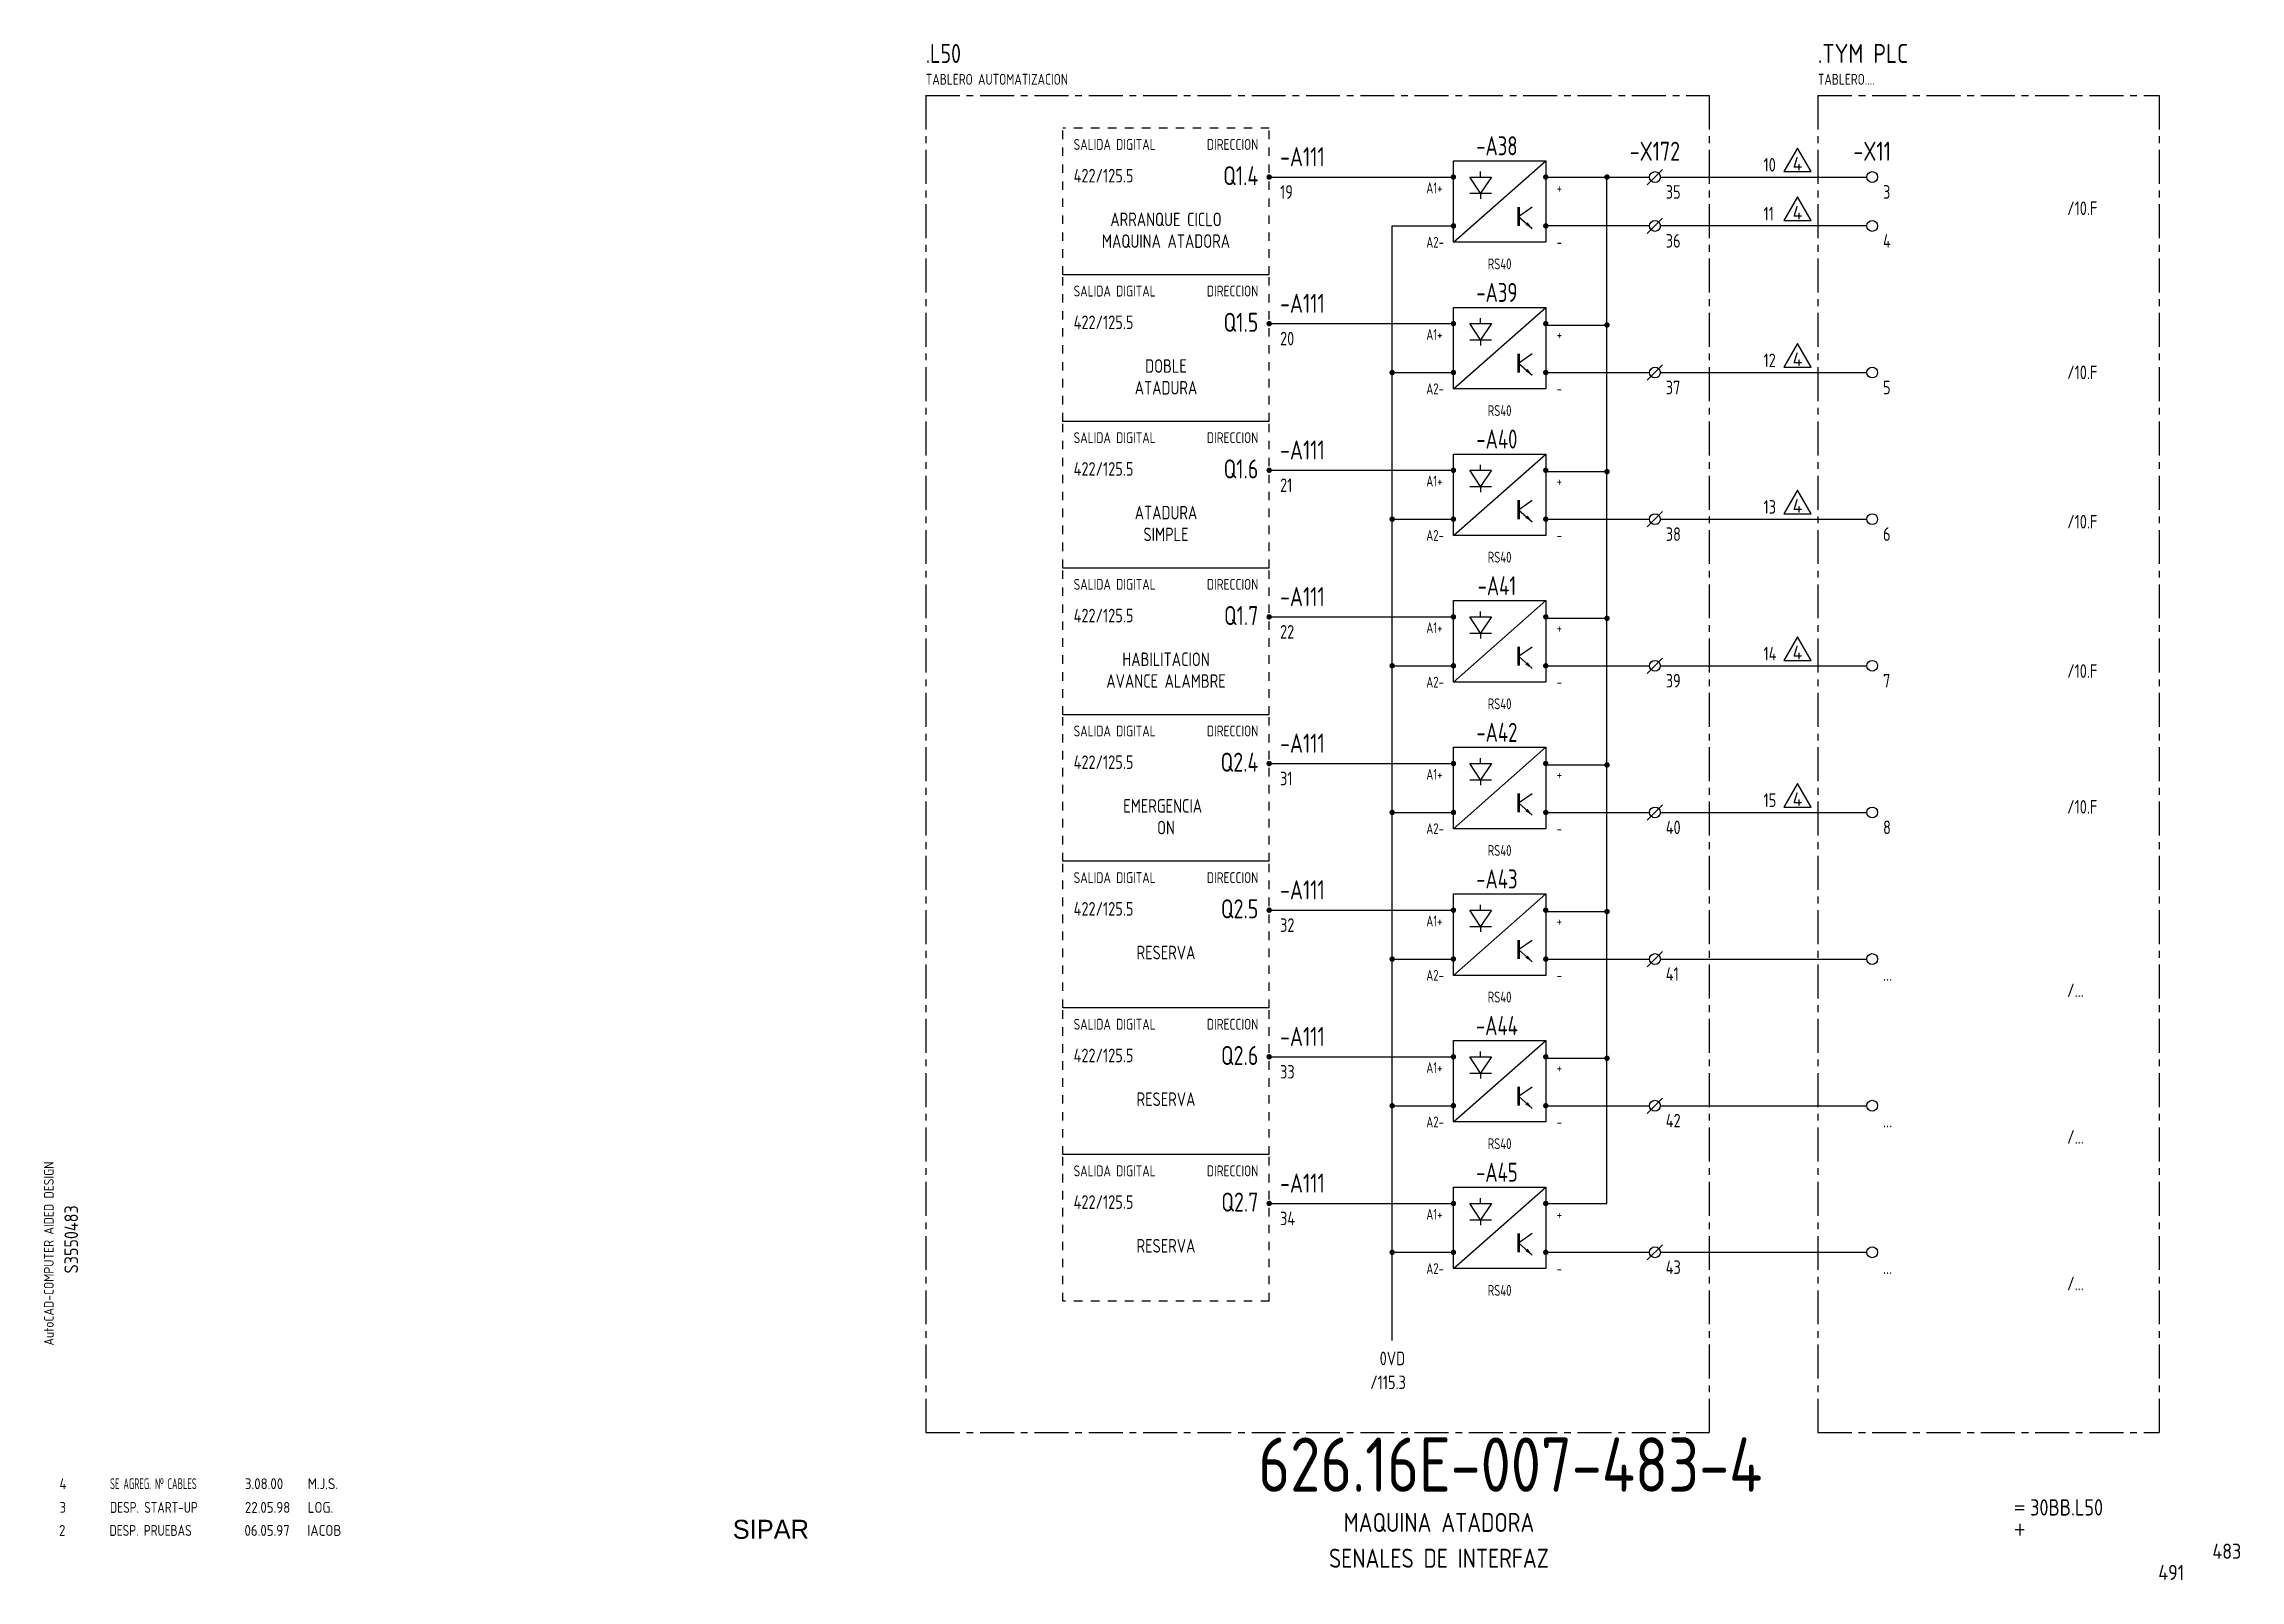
# Model space of a CAD drawing. Extents: x 10 to 414, y 6 to 289.
import ezdxf
from ezdxf.enums import TextEntityAlignment as Align

# ---------------------------------------------------------------- set-up
doc = ezdxf.new("R2010")
doc.units = 0
doc.header["$LTSCALE"] = 5
doc.header["$MEASUREMENT"] = 0
doc.linetypes.add('CENTER', pattern=[2, 1.25, -0.25, 0.25, -0.25])
doc.linetypes.add('HIDDEN1', pattern=[0.625, 0.3125, -0.3125])
doc.layers.get('0').update_dxf_attribs({"linetype": 'CONTINUOUS'})
doc.layers.add('3', color=3, linetype='CONTINUOUS')
doc.layers.add('CART', color=7, linetype='CONTINUOUS')
doc.styles.add('DIN', font='DIN.shx', dxfattribs={"width": 0.85})
doc.styles.add('N', font='ROMANS', dxfattribs={"width": 0.85, "height": 3})
doc.styles.add('X', font='UNIV.SHX', dxfattribs={"height": 3.5})

# ---------------------------------------------------------------- blocks, each defined once
blk = doc.blocks.new('B5-3')
at = {"linetype": 'Continuous', "const_width": 0.5}
blk.add_lwpolyline([(-0.25, 0, 1), (0.25, 0, 1)], format="xyb", close=True, dxfattribs=at)
blk = doc.blocks.new('REV2')
at = {"color": 3, "style": 'DIN'}
for s, width, p in [('2', 0.9, (12.45, 13.79)), ('DESP. PRUEBAS', 0.8, (21.76, 13.79)), ('06.05.97', 0.9, (46.59, 13.79)), ('IACOB', 0.9, (58.16, 13.79))]:
    blk.add_text(s, height=2, dxfattribs=dict(at, width=width)).set_placement(p)
blk = doc.blocks.new('DESP')
at = {"color": 3, "style": 'DIN'}
for s, width, p in [('3', 0.9, (7.45, 13.02)), ('DESP. START-UP', 0.8, (16.76, 13.02)), ('22.05.98', 0.9, (41.59, 13.02)), ('LOG.', 0.9, (53.16, 13.02))]:
    blk.add_text(s, height=2, dxfattribs=dict(at, width=width)).set_placement(p)

msp = doc.modelspace()

# ---------------------------------------------------------------- linework, layer by layer
at = {"color": 3, "linetype": 'CENTER'}
for p, q in [((172.02, 279), (316.25, 279)), ((172.02, 279), (172.02, 32.8)), ((316.25, 279), (316.25, 32.8)), ((336.25, 279), (336.25, 32.8)), ((336.25, 279), (399.06, 279)), ((399.06, 279), (399.06, 32.8)), ((172.02, 32.8), (316.25, 32.8)), ((336.25, 32.8), (399.06, 32.8))]:
    msp.add_line(p, q, dxfattribs=at)
at = {"linetype": 'HIDDEN1'}
for p, q in [((235.24, 273), (197.24, 273)), ((197.24, 246), (197.24, 273)), ((235.24, 246), (235.24, 273)), ((197.24, 219), (197.24, 246)), ((235.24, 219), (235.24, 246)), ((197.24, 192), (197.24, 219)), ((235.24, 192), (235.24, 219)), ((197.24, 165), (197.24, 192)), ((235.24, 165), (235.24, 192)), ((197.24, 138), (197.24, 165)), ((235.24, 138), (235.24, 165)), ((197.24, 111), (197.24, 138)), ((235.24, 111), (235.24, 138)), ((197.24, 84), (197.24, 111)), ((235.24, 84), (235.24, 111)), ((197.24, 57), (197.24, 84)), ((235.24, 57), (235.24, 84)), ((235.24, 57), (197.24, 57))]:
    msp.add_line(p, q, dxfattribs=at)
at = {"color": 3}
for p, q in [((269.16, 267), (286.16, 267)), ((269.16, 252), (269.16, 267)), ((286.16, 267), (286.16, 252)), ((286.16, 252), (269.16, 252)), ((269.16, 240), (286.16, 240)), ((269.16, 225), (269.16, 240)), ((286.16, 240), (286.16, 225)), ((286.16, 225), (269.16, 225)), ((269.16, 213), (286.16, 213)), ((269.16, 198), (269.16, 213)), ((286.16, 213), (286.16, 198)), ((286.16, 198), (269.16, 198)), ((269.16, 186), (286.16, 186)), ((269.16, 171), (269.16, 186)), ((286.16, 186), (286.16, 171)), ((286.16, 171), (269.16, 171)), ((269.16, 144), (269.16, 159)), ((269.16, 159), (286.16, 159)), ((286.16, 159), (286.16, 144)), ((286.16, 144), (269.16, 144)), ((269.16, 132), (286.16, 132)), ((269.16, 117), (269.16, 132)), ((286.16, 132), (286.16, 117)), ((286.16, 117), (269.16, 117)), ((269.16, 90), (269.16, 105)), ((269.16, 105), (286.16, 105)), ((286.16, 105), (286.16, 90)), ((286.16, 90), (269.16, 90)), ((269.16, 78), (286.16, 78)), ((269.16, 63), (269.16, 78)), ((286.16, 78), (286.16, 63)), ((286.16, 63), (269.16, 63))]:
    msp.add_line(p, q, dxfattribs=at)
for p, q in [((269.16, 252), (286.16, 267)), ((235.24, 264), (269.16, 264)), ((274.16, 261), (272.16, 264)), ((272.16, 264), (273.16, 264)), ((273.16, 264), (276.16, 264)), ((274.16, 264), (274.16, 265)), ((276.16, 264), (274.16, 261)), ((286.16, 264), (305.25, 264)), ((307.25, 264), (345.25, 264)), ((272.16, 261), (276.16, 261)), ((274.16, 261), (274.16, 260)), ((281.16, 256.75), (283.66, 258.5)), ((281.16, 256.75), (283.66, 254.5)), ((305.25, 255), (286.16, 255)), ((345.25, 255), (307.25, 255)), ((269.16, 225), (286.16, 240)), ((235.24, 237), (269.16, 237)), ((274.16, 234), (272.16, 237)), ((272.16, 237), (273.16, 237)), ((273.16, 237), (276.16, 237)), ((274.16, 237), (274.16, 238)), ((276.16, 237), (274.16, 234)), ((272.16, 234), (276.16, 234)), ((274.16, 234), (274.16, 233)), ((281.16, 229.75), (283.66, 231.5)), ((281.16, 229.75), (283.66, 227.5)), ((286.16, 228), (305.25, 228)), ((307.25, 228), (345.25, 228)), ((269.16, 198), (286.16, 213)), ((274.16, 210), (274.16, 211)), ((235.24, 210), (269.16, 210)), ((274.16, 207), (272.16, 210)), ((272.16, 210), (273.16, 210)), ((272.16, 207), (276.16, 207)), ((273.16, 210), (276.16, 210)), ((276.16, 210), (274.16, 207)), ((274.16, 207), (274.16, 206)), ((281.16, 202.75), (283.66, 204.5)), ((281.16, 202.75), (283.66, 200.5)), ((286.16, 201), (305.25, 201)), ((307.25, 201), (345.25, 201)), ((269.16, 171), (286.16, 186)), ((235.24, 183), (269.16, 183)), ((274.16, 180), (272.16, 183)), ((272.16, 183), (273.16, 183)), ((273.16, 183), (276.16, 183)), ((274.16, 183), (274.16, 184)), ((276.16, 183), (274.16, 180)), ((272.16, 180), (276.16, 180)), ((274.16, 180), (274.16, 179)), ((281.16, 175.75), (283.66, 177.5)), ((281.16, 175.75), (283.66, 173.5)), ((286.16, 174), (305.25, 174)), ((307.25, 174), (345.25, 174)), ((269.16, 144), (286.16, 159)), ((235.24, 156), (269.16, 156)), ((274.16, 153), (272.16, 156)), ((272.16, 156), (273.16, 156)), ((273.16, 156), (276.16, 156)), ((274.16, 156), (274.16, 157)), ((276.16, 156), (274.16, 153)), ((272.16, 153), (276.16, 153)), ((274.16, 153), (274.16, 152)), ((281.16, 148.75), (283.66, 150.5)), ((281.16, 148.75), (283.66, 146.5)), ((286.16, 147), (305.25, 147)), ((307.25, 147), (345.25, 147)), ((269.16, 117), (286.16, 132)), ((274.16, 129), (274.16, 130)), ((235.24, 129), (269.16, 129)), ((274.16, 126), (272.16, 129)), ((272.16, 129), (273.16, 129)), ((272.16, 126), (276.16, 126)), ((273.16, 129), (276.16, 129)), ((276.16, 129), (274.16, 126)), ((274.16, 126), (274.16, 125)), ((281.16, 121.75), (283.66, 123.5)), ((281.16, 121.75), (283.66, 119.5)), ((286.16, 120), (305.25, 120)), ((307.25, 120), (345.25, 120)), ((235.24, 102), (269.16, 102)), ((269.16, 90), (286.16, 105)), ((274.16, 99), (272.16, 102)), ((272.16, 102), (273.16, 102)), ((273.16, 102), (276.16, 102)), ((274.16, 102), (274.16, 103)), ((276.16, 102), (274.16, 99)), ((272.16, 99), (276.16, 99)), ((274.16, 99), (274.16, 98)), ((281.16, 94.75), (283.66, 96.5)), ((281.16, 94.75), (283.66, 92.5)), ((286.16, 93), (305.25, 93)), ((307.25, 93), (345.25, 93)), ((269.16, 63), (286.16, 78)), ((235.24, 75), (269.16, 75)), ((274.16, 72), (272.16, 75)), ((272.16, 75), (273.16, 75)), ((273.16, 75), (276.16, 75)), ((274.16, 75), (274.16, 76)), ((276.16, 75), (274.16, 72)), ((272.16, 72), (276.16, 72)), ((274.16, 72), (274.16, 71)), ((281.16, 67.75), (283.66, 69.5)), ((281.16, 67.75), (283.66, 65.5)), ((286.16, 66), (305.25, 66)), ((307.25, 66), (345.25, 66))]:
    msp.add_line(p, q)
at = {"linetype": 'Continuous'}
for p, q in [((297.43, 75), (297.43, 264)), ((307.67, 265.41), (304.84, 262.59)), ((257.88, 49.75), (257.88, 255)), ((257.88, 255), (269.16, 255)), ((307.67, 256.41), (304.84, 253.59)), ((235.24, 246), (197.24, 246)), ((286.16, 236.75), (297.43, 236.75)), ((257.88, 228), (269.16, 228)), ((307.67, 229.41), (304.84, 226.59)), ((235.24, 219), (197.24, 219)), ((286.16, 209.75), (297.43, 209.75)), ((307.67, 202.41), (304.84, 199.59)), ((257.88, 201), (269.16, 201)), ((235.24, 192), (197.24, 192)), ((286.16, 182.75), (297.43, 182.75)), ((257.88, 174), (269.16, 174)), ((307.67, 175.41), (304.84, 172.59)), ((235.24, 165), (197.24, 165)), ((286.16, 155.75), (297.43, 155.75)), ((257.88, 147), (269.16, 147)), ((307.67, 148.41), (304.84, 145.59)), ((235.24, 138), (197.24, 138)), ((286.16, 128.75), (297.43, 128.75)), ((307.67, 121.41), (304.84, 118.59)), ((257.88, 120), (269.16, 120)), ((235.24, 111), (197.24, 111)), ((286.16, 101.75), (297.43, 101.75)), ((257.88, 93), (269.16, 93)), ((307.67, 94.41), (304.84, 91.59)), ((235.24, 84), (197.24, 84)), ((286.16, 75), (297.43, 75)), ((257.88, 66), (269.16, 66)), ((307.67, 67.41), (304.84, 64.59))]:
    msp.add_line(p, q, dxfattribs=at)
for points in [[(330, 265), (335, 265), (332.5, 269.33)], [(330, 256), (335, 256), (332.5, 260.33)], [(330, 229), (335, 229), (332.5, 233.33)], [(330, 202), (335, 202), (332.5, 206.33)], [(330, 175), (335, 175), (332.5, 179.33)], [(330, 148), (335, 148), (332.5, 152.33)]]:
    msp.add_lwpolyline(points, close=True, dxfattribs=at)
at = {"linetype": 'Continuous', "const_width": 0.5}
for points in [[(268.91, 264, 1), (269.41, 264, 1)], [(285.91, 264, 1), (286.41, 264, 1)], [(297.18, 264, 1), (297.68, 264, 1)], [(268.91, 255, 1), (269.41, 255, 1)], [(285.91, 255, 1), (286.41, 255, 1)], [(268.91, 237, 1), (269.41, 237, 1)], [(285.91, 237, 1), (286.41, 237, 1)], [(297.18, 236.75, 1), (297.68, 236.75, 1)], [(257.63, 228, 1), (258.13, 228, 1)], [(268.91, 228, 1), (269.41, 228, 1)], [(285.91, 228, 1), (286.41, 228, 1)], [(268.91, 210, 1), (269.41, 210, 1)], [(285.91, 210, 1), (286.41, 210, 1)], [(297.18, 209.75, 1), (297.68, 209.75, 1)], [(257.63, 201, 1), (258.13, 201, 1)], [(268.91, 201, 1), (269.41, 201, 1)], [(285.91, 201, 1), (286.41, 201, 1)], [(268.91, 183, 1), (269.41, 183, 1)], [(285.91, 183, 1), (286.41, 183, 1)], [(297.18, 182.75, 1), (297.68, 182.75, 1)], [(257.63, 174, 1), (258.13, 174, 1)], [(268.91, 174, 1), (269.41, 174, 1)], [(285.91, 174, 1), (286.41, 174, 1)], [(268.91, 156, 1), (269.41, 156, 1)], [(285.91, 156, 1), (286.41, 156, 1)], [(297.18, 155.75, 1), (297.68, 155.75, 1)], [(257.63, 147, 1), (258.13, 147, 1)], [(268.91, 147, 1), (269.41, 147, 1)], [(285.91, 147, 1), (286.41, 147, 1)], [(268.91, 129, 1), (269.41, 129, 1)], [(285.91, 129, 1), (286.41, 129, 1)], [(297.18, 128.75, 1), (297.68, 128.75, 1)], [(257.63, 120, 1), (258.13, 120, 1)], [(268.91, 120, 1), (269.41, 120, 1)], [(285.91, 120, 1), (286.41, 120, 1)], [(268.91, 102, 1), (269.41, 102, 1)], [(285.91, 102, 1), (286.41, 102, 1)], [(297.18, 101.75, 1), (297.68, 101.75, 1)], [(257.63, 93, 1), (258.13, 93, 1)], [(268.91, 93, 1), (269.41, 93, 1)], [(285.91, 93, 1), (286.41, 93, 1)], [(268.91, 75, 1), (269.41, 75, 1)], [(285.91, 75, 1), (286.41, 75, 1)], [(257.63, 66, 1), (258.13, 66, 1)], [(268.91, 66, 1), (269.41, 66, 1)], [(285.91, 66, 1), (286.41, 66, 1)]]:
    msp.add_lwpolyline(points, format="xyb", close=True, dxfattribs=at)
at = {"const_width": 0.5}
for points in [[(281.16, 258.5), (281.16, 255)], [(281.16, 231.5), (281.16, 228)], [(281.16, 204.5), (281.16, 201)], [(281.16, 177.5), (281.16, 174)], [(281.16, 150.5), (281.16, 147)], [(281.16, 123.5), (281.16, 120)], [(281.16, 96.5), (281.16, 93)], [(281.16, 69.5), (281.16, 66)]]:
    msp.add_lwpolyline(points, dxfattribs=at)
for points in [[(283.66, 254.5, 0, 0.6, 0), (282.61, 255.45, 0.6, 0.6, 0)], [(283.66, 227.5, 0, 0.6, 0), (282.61, 228.45, 0.6, 0.6, 0)], [(283.66, 200.5, 0, 0.6, 0), (282.61, 201.45, 0.6, 0.6, 0)], [(283.66, 173.5, 0, 0.6, 0), (282.61, 174.45, 0.6, 0.6, 0)], [(283.66, 146.5, 0, 0.6, 0), (282.61, 147.45, 0.6, 0.6, 0)], [(283.66, 119.5, 0, 0.6, 0), (282.61, 120.45, 0.6, 0.6, 0)], [(283.66, 92.5, 0, 0.6, 0), (282.61, 93.45, 0.6, 0.6, 0)], [(283.66, 65.5, 0, 0.6, 0), (282.61, 66.45, 0.6, 0.6, 0)]]:
    msp.add_lwpolyline(points, format="xyseb")
for centre in [(306.25, 264), (346.25, 264), (306.25, 255), (346.25, 255), (306.25, 228), (346.25, 228), (306.25, 201), (346.25, 201), (306.25, 174), (346.25, 174), (306.25, 147), (346.25, 147), (306.25, 120), (346.25, 120), (306.25, 93), (346.25, 93), (306.25, 66), (346.25, 66)]:
    msp.add_circle(centre, 1)

# ---------------------------------------------------------------- block references
for p in [(235.24, 264), (235.24, 237), (235.24, 210), (235.24, 183), (235.24, 156), (235.24, 129), (235.24, 102), (235.24, 75)]:
    msp.add_blockref('B5-3', p)
at = {"linetype": 'Continuous'}
for name, p in [('DESP', (5.08, 5.01)), ('REV2', (0, 0))]:
    msp.add_blockref(name, p, dxfattribs=at)

# ---------------------------------------------------------------- texts
at = {"color": 3, "style": 'DIN'}
for s, height, width, p in [('.L50', 3.5, 0.8, (172.02, 285)), ('.TYM PLC', 3.5, 0.85, (336.25, 285)), ('-A111', 3.5, 0.8, (237.24, 266)), ('-A111', 3.5, 0.8, (237.24, 239)), ('-A111', 3.5, 0.8, (237.24, 212)), ('-A111', 3.5, 0.8, (237.24, 185)), ('-A111', 3.5, 0.8, (237.24, 158)), ('-A111', 3.5, 0.8, (237.24, 131)), ('-A111', 3.5, 0.8, (237.24, 104)), ('-A111', 3.5, 0.8, (237.24, 77)), ('4', 2, 0.9, (12.53, 22.39)), ('SE AGREG. Nº CABLES', 2, 0.6, (21.84, 22.39)), ('3.08.00', 2, 0.9, (46.67, 22.39)), ('M.J.S.', 2, 0.9, (58.24, 22.39))]:
    msp.add_text(s, height=height, dxfattribs=dict(at, width=width)).set_placement(p)
at = {"style": 'DIN', "width": 0.8}
for s, height, p in [('TABLERO AUTOMATIZACION', 2, (172.02, 281)), ('TABLERO....', 2, (336.25, 281)), ('10', 2.5, (326.25, 265)), ('422/125.5', 2.5, (199.24, 263)), ('19', 2.5, (237.24, 260)), ('35', 2.5, (308.25, 260)), ('3', 2.5, (348.25, 260)), ('/10.F', 2.5, (382.14, 257)), ('11', 2.5, (326.25, 256)), ('36', 2.5, (308.25, 251)), ('4', 2.5, (348.25, 251)), ('422/125.5', 2.5, (199.24, 236)), ('20', 2.5, (237.24, 233)), ('12', 2.5, (326.25, 229)), ('37', 2.5, (308.25, 224)), ('5', 2.5, (348.25, 224)), ('/10.F', 2.5, (382.14, 226.78)), ('422/125.5', 2.5, (199.24, 209)), ('21', 2.5, (237.24, 206)), ('13', 2.5, (326.25, 202)), ('38', 2.5, (308.25, 197)), ('6', 2.5, (348.25, 197)), ('/10.F', 2.5, (382.14, 199.28)), ('422/125.5', 2.5, (199.24, 182)), ('22', 2.5, (237.24, 179)), ('14', 2.5, (326.25, 175)), ('/10.F', 2.5, (382.14, 171.78)), ('39', 2.5, (308.25, 170)), ('7', 2.5, (348.25, 170)), ('422/125.5', 2.5, (199.24, 155)), ('31', 2.5, (237.24, 152)), ('15', 2.5, (326.25, 148)), ('/10.F', 2.5, (382.14, 146.78)), ('40', 2.5, (308.25, 143)), ('8', 2.5, (348.25, 143)), ('422/125.5', 2.5, (199.24, 128)), ('32', 2.5, (237.24, 125)), ('41', 2.5, (308.25, 116)), ('...', 2.5, (348.25, 116)), ('/...', 2.5, (382.14, 113)), ('422/125.5', 2.5, (199.24, 101)), ('33', 2.5, (237.24, 98)), ('42', 2.5, (308.25, 89)), ('...', 2.5, (348.25, 89)), ('/...', 2.5, (382.14, 86)), ('422/125.5', 2.5, (199.24, 74)), ('34', 2.5, (237.24, 71)), ('43', 2.5, (308.25, 62)), ('...', 2.5, (348.25, 62)), ('/...', 2.5, (382.14, 59)), ('0VD', 2.5, (255.58, 45.21)), ('/115.3', 2.5, (253.83, 40.81))]:
    msp.add_text(s, height=height, dxfattribs=at).set_placement(p)
at = {"color": 1, "style": 'DIN'}
for s, width, p in [('SALIDA DIGITAL', 0.8, (199.24, 269)), ('A1+', 0.75, (264.16, 261)), ('+', 0.75, (288.16, 261)), ('A2-', 0.75, (264.16, 251)), ('-', 0.75, (288.16, 251)), ('SALIDA DIGITAL', 0.8, (199.24, 242)), ('A1+', 0.75, (264.16, 234)), ('+', 0.75, (288.16, 234)), ('A2-', 0.75, (264.16, 224)), ('-', 0.75, (288.16, 224)), ('SALIDA DIGITAL', 0.8, (199.24, 215)), ('A1+', 0.75, (264.16, 207)), ('+', 0.75, (288.16, 207)), ('A2-', 0.75, (264.16, 197)), ('-', 0.75, (288.16, 197)), ('SALIDA DIGITAL', 0.8, (199.24, 188)), ('A1+', 0.75, (264.16, 180)), ('+', 0.75, (288.16, 180)), ('A2-', 0.75, (264.16, 170)), ('-', 0.75, (288.16, 170)), ('SALIDA DIGITAL', 0.8, (199.24, 161)), ('A1+', 0.75, (264.16, 153)), ('+', 0.75, (288.16, 153)), ('A2-', 0.75, (264.16, 143)), ('-', 0.75, (288.16, 143)), ('SALIDA DIGITAL', 0.8, (199.24, 134)), ('A1+', 0.75, (264.16, 126)), ('+', 0.75, (288.16, 126)), ('A2-', 0.75, (264.16, 116)), ('-', 0.75, (288.16, 116)), ('SALIDA DIGITAL', 0.8, (199.24, 107)), ('A1+', 0.75, (264.16, 99)), ('+', 0.75, (288.16, 99)), ('A2-', 0.75, (264.16, 89)), ('-', 0.75, (288.16, 89)), ('SALIDA DIGITAL', 0.8, (199.24, 80)), ('A1+', 0.75, (264.16, 72)), ('+', 0.75, (288.16, 72)), ('A2-', 0.75, (264.16, 62)), ('-', 0.75, (288.16, 62))]:
    msp.add_text(s, height=2, dxfattribs=dict(at, width=width)).set_placement(p)
at = {"color": 1, "style": 'DIN', "width": 0.8}
for p in [(233.24, 269), (233.24, 242), (233.24, 215), (233.24, 188), (233.24, 161), (233.24, 134), (233.24, 107), (233.24, 80)]:
    msp.add_text('DIRECCION', height=2, dxfattribs=at).set_placement(p, align=Align.RIGHT)
at = {"color": 3, "style": 'DIN'}
for s, width, p in [('-A38', 0.75, (277.16, 268)), ('-X172', 0.8, (306.25, 267)), ('-X11', 0.8, (346.25, 267)), ('-A39', 0.75, (277.16, 241)), ('-A40', 0.75, (277.16, 214)), ('-A41', 0.75, (277.16, 187)), ('-A42', 0.75, (277.16, 160)), ('-A43', 0.75, (277.16, 133)), ('-A44', 0.75, (277.16, 106)), ('-A45', 0.75, (277.16, 79))]:
    msp.add_text(s, height=3.5, dxfattribs=dict(at, width=width)).set_placement(p, align=Align.CENTER)
at = {"style": 'DIN'}
for p in [(332.5, 266.44), (332.5, 257.44), (332.5, 230.44), (332.5, 203.44), (332.5, 176.44), (332.5, 149.44)]:
    msp.add_text('4', height=2.5, dxfattribs=at).set_placement(p, align=Align.MIDDLE_CENTER)
at = {"color": 3, "style": 'DIN', "width": 0.8}
for s, p in [('Q1.4', (233.24, 262.5)), ('Q1.5', (233.24, 235.5)), ('Q1.6', (233.24, 208.5)), ('Q1.7', (233.24, 181.5)), ('Q2.4', (233.24, 154.5)), ('Q2.5', (233.24, 127.5)), ('Q2.6', (233.24, 100.5)), ('Q2.7', (233.24, 73.5))]:
    msp.add_text(s, height=3.5, dxfattribs=at).set_placement(p, align=Align.RIGHT)
at = {"style": 'DIN'}
for s, height, width, p in [('ARRANQUE CICLO', 2.5, 0.8, (216.24, 254.95)), ('MAQUINA ATADORA', 2.5, 0.8, (216.24, 250.95)), ('RS40', 2, 0.75, (277.66, 247)), ('DOBLE', 2.5, 0.8, (216.24, 227.95)), ('ATADURA', 2.5, 0.8, (216.24, 223.95)), ('RS40', 2, 0.75, (277.66, 220)), ('ATADURA', 2.5, 0.8, (216.24, 200.95)), ('SIMPLE', 2.5, 0.8, (216.24, 196.95)), ('RS40', 2, 0.75, (277.66, 193)), ('HABILITACION', 2.5, 0.8, (216.24, 173.95)), ('AVANCE ALAMBRE', 2.5, 0.8, (216.24, 169.95)), ('RS40', 2, 0.75, (277.66, 166)), ('EMERGENCIA ', 2.5, 0.8, (216.24, 146.95)), ('ON', 2.5, 0.8, (216.24, 142.96)), ('RS40', 2, 0.75, (277.66, 139)), ('RESERVA', 2.5, 0.8, (216.24, 119.95)), ('RS40', 2, 0.75, (277.66, 112)), ('RESERVA', 2.5, 0.8, (216.24, 92.95)), ('RS40', 2, 0.75, (277.66, 85)), ('RESERVA', 2.5, 0.8, (216.24, 65.95)), ('RS40', 2, 0.75, (277.66, 58))]:
    msp.add_text(s, height=height, dxfattribs=dict(at, width=width)).set_placement(p, align=Align.CENTER)
at = {"color": 2, "insert": (233.23, 31.91), "char_height": 10, "width": 111.0411, "attachment_point": 1, "style": 'DIN'}
msp.add_mtext('626.16E-007-483-4', dxfattribs=at)
at = {"layer": '3', "color": 2, "style": 'DIN', "width": 0.85}
for s, p in [('MAQUINA ATADORA', (266.5, 14.51)), ('SENALES DE INTERFAZ', (266.5, 7.92))]:
    msp.add_text(s, height=3.5, dxfattribs=at).set_placement(p, align=Align.CENTER)
at = {"layer": 'CART', "color": 1, "style": 'DIN', "width": 0.9}
msp.add_text('AutoCAD-COMPUTER AIDED DESIGN', height=1.8, rotation=90, dxfattribs=at).set_placement((11.47, 48.84))
at = {"layer": 'CART', "color": 3, "style": 'N', "width": 0.85}
for s, p in [('=', (372.24, 17.91)), ('+', (372.24, 13.87))]:
    msp.add_text(s, height=2.5, dxfattribs=at).set_placement(p)
at = {"layer": 'CART', "color": 3, "style": 'DIN', "width": 0.9, "flags": 1}
msp.add_attdef('S3550483', text='', height=2.5, rotation=90, dxfattribs=at).set_placement((15.95, 68.38), align=Align.CENTER)
at = {"layer": 'CART', "color": 3, "style": 'DIN', "width": 0.85}
msp.add_attdef('30BB.L50', text='', height=3, dxfattribs=at).set_placement((375.33, 16.63), align=Align.BOTTOM_LEFT)
at = {"layer": 'CART', "color": 6, "style": 'X', "flags": 1}
msp.add_attdef('SIPAR', text='', height=3.5, dxfattribs=at).set_placement((143.5, 15), align=Align.MIDDLE)
at = {"layer": 'CART', "color": 2, "style": 'DIN', "width": 0.9, "flags": 1}
msp.add_attdef('483', text='', height=2.8, dxfattribs=at).set_placement((414.2, 9.56), align=Align.RIGHT)
at = {"layer": 'CART', "color": 7, "style": 'DIN', "width": 0.9, "flags": 1}
msp.add_attdef('491', (398.93, 5.65), '', height=2.8, dxfattribs=at)

doc.saveas('drawing.dxf')
